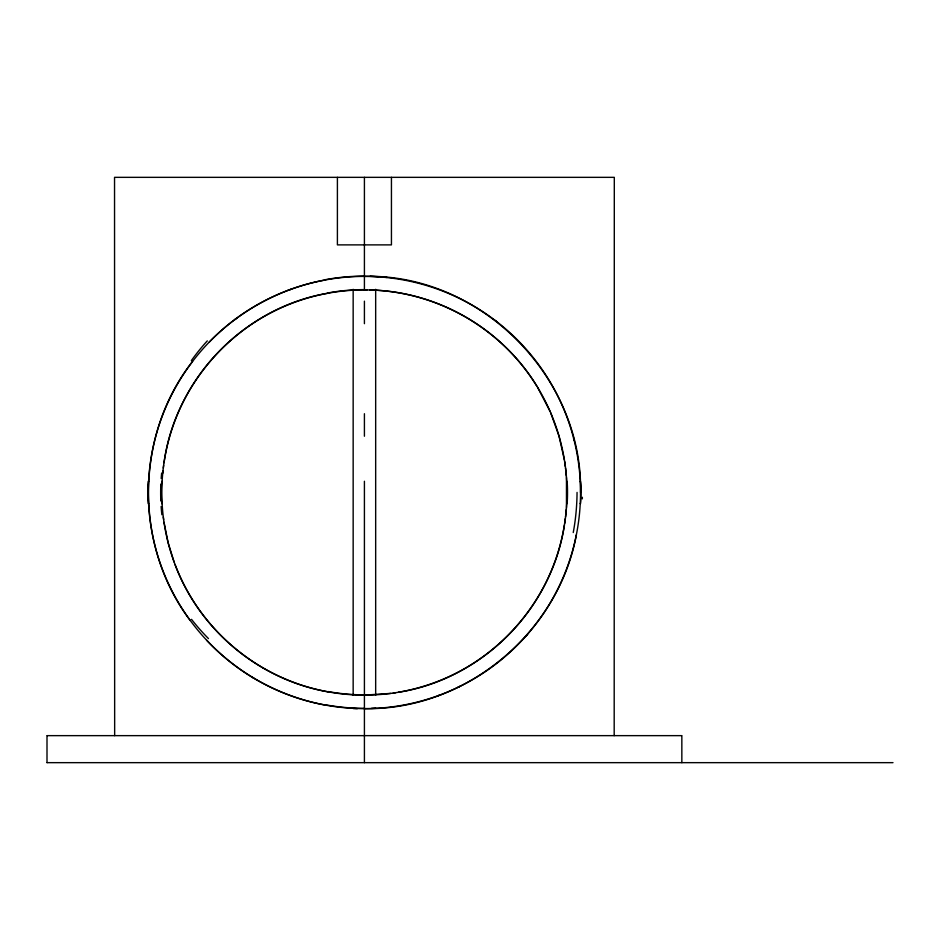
<?xml version="1.0" encoding="UTF-8"?>
<svg xmlns="http://www.w3.org/2000/svg" width="940" height="940" viewBox="0 0 940 940"><rect width="100%" height="100%" fill="white"/><g stroke="black" fill="none" stroke-linecap="round" stroke-linejoin="round"><path stroke-width="1.41" d="M614.184 735.644L614.302 177.343L114.539 177.343L114.657 735.644M566.468 507.541L566.468 477.485M566.362 508.904L565.539 516.988M162.714 473.419L162.984 470.717M163.29 468.038L163.642 465.37M565.375 518.328L564.623 523.615M164.018 462.727C175.334 378.961 244.365 307.18 327.896 293.221M564.423 524.931C552.003 608.509 482.055 679.397 398.372 692.251M576.349 534.86C558.36 633.243 464.736 710.664 364.414 708.631M192.571 361.454C134.784 434.832 133.727 545.799 190.103 620.259M525.942 636.086L527.61 634.195M209.056 342.289C240.1 310.071 281.401 287.946 325.416 279.944M234.788 319.6L236.798 318.12M457.968 687.316L460.341 686.177M288.028 290.354L290.566 289.426M438.263 695.6L440.813 694.672M393.214 693.062L395.799 692.674M390.629 693.414L364.414 695.118M47.282 735.644L681.547 735.644M47.129 762.657L893 762.657M364.414 276.395C480.129 273.199 583.293 377.257 580.532 492.513A216.118 216.118 0 0 1 256.362 679.679A216.118 216.118 0 0 1 256.362 305.347A216.118 216.118 0 0 1 580.532 492.513M367.058 289.92L364.414 289.908L364.414 177.343M369.702 289.978C436.994 291.153 502.042 328.765 536.916 386.246M327.896 691.805C259.264 679.867 199.174 629.647 174.981 564.376M325.416 705.082C280.202 696.869 237.879 673.733 206.553 640.105M251.509 676.777L253.706 678.104M495.063 320.352L497.025 321.88M537.539 387.245L550.159 411.567M550.64 412.684L559.006 436.054L564.423 460.095M174.123 562.061L168.154 542.815L164.018 522.299M573.529 437.934L574.199 440.578M564.623 461.411L565.375 466.698M163.29 516.988L163.642 519.655M565.539 468.038L566.362 476.122M681.841 735.644L681.841 762.657M391.44 177.343L391.44 244.882L337.401 244.882L337.401 177.343M375.671 289.297L375.671 695.177M364.414 301.164L364.414 323.677M364.414 413.718L364.414 436.231M364.414 481.257L364.414 762.657M353.158 289.297L353.158 695.177M47 735.644L47 762.657M364.414 694.86A155.84 118.287 0 0 1 327.978 691.546M327.825 292.975A155.84 118.828 0.1 0 1 364.414 289.626M577.054 492.407A119.744 59.913 90 0 1 573.247 532.545M364.414 708.361A165.628 125.243 0 0 1 325.51 704.812M580.25 481.586A11.257 0.599 90 0 1 580.99 492.525A11.257 0.599 -90 0 1 580.25 503.44M375.765 708.184A161.163 118.922 0 0 1 371.523 708.361M582.354 497.272A93.177 40.843 89.6 0 1 582.33 498.858M370.113 276.325A161.163 119.215 0 0 1 378.62 276.713M384.26 277.159A161.163 119.215 0 0 1 387.069 277.441M566.726 503.44A11.257 0.635 -90 0 0 567.513 492.49A11.257 0.635 90 0 0 566.726 481.586M325.334 279.685A165.628 125.784 0.1 0 1 364.414 276.113M357.306 708.666A161.163 119.215 0 0 1 353.052 708.478M161.868 514.756A106.996 56.999 -89.8 0 1 161.128 506.472M160.822 500.914A106.996 56.999 -89.8 0 1 160.846 484.123M161.175 478.566A106.996 56.999 -89.8 0 1 161.645 473.043M161.962 503.77A11.257 0.646 -90 0 1 161.328 492.513A11.257 0.646 -90 0 1 161.962 481.257M148.59 503.44A11.257 0.599 -90 0 1 147.85 492.513A11.257 0.599 -90 0 1 148.59 481.574M208.469 638.589A282.87 241.498 -19 0 1 191.513 619.343M191.325 360.643A281.001 242.649 27 0 1 207.293 340.891M263.118 667.976A202.605 202.605 0 0 0 567.032 492.513A202.605 202.605 0 0 0 263.118 317.05A202.605 202.605 0 0 0 263.118 667.976"/></g></svg>
